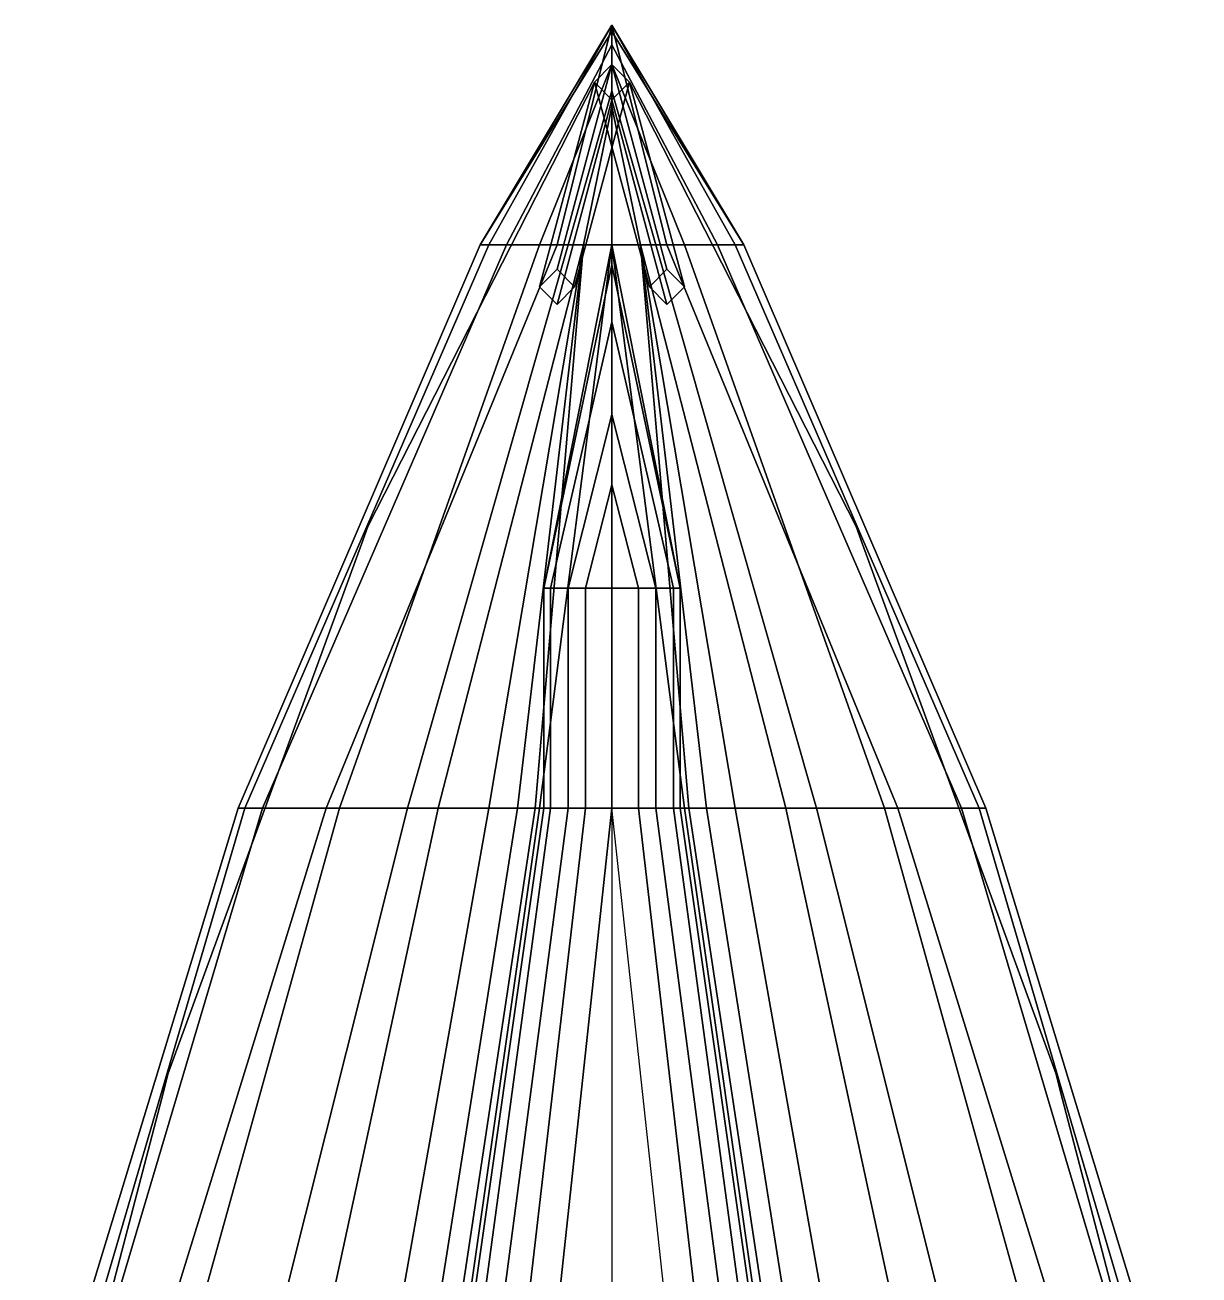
# Model space of a CAD drawing. Header units: millimetres. Extents: x -3.8 to 3.8, y -36.3 to 63.6.
# Drawn here: x -2.67 to 2.67, y 30.65 to 36.33 of the extents above; entities that cross this region are included whole.
import ezdxf

# ---------------------------------------------------------------- set-up
doc = ezdxf.new("R2010")
doc.units = ezdxf.units.MM
doc.layers.add('railings', color=6, linetype='Continuous')
doc.layers.add('superstructure', color=3, linetype='Continuous')

msp = doc.modelspace()

# ---------------------------------------------------------------- linework, layer by layer
for points in [[(0, 36.33, 4.11), (0, 36.3, 4.06), (-0.6, 35.33, 4.06), (-0.6, 35.33, 4.11)], [(0, 36.33, 4.13), (0, 36.33, 4.11), (-0.6, 35.33, 4.11), (-0.56, 35.33, 4.13)], [(0.6, 35.33, 4.11), (0.6, 35.33, 4.06), (0, 36.3, 4.06), (0, 36.33, 4.11)], [(0.56, 35.33, 4.13), (0.6, 35.33, 4.11), (0, 36.33, 4.11), (0, 36.33, 4.13)], [(0, 36.3, 4.06), (0, 36.24, 3.89), (-0.48, 35.33, 3.89), (-0.6, 35.33, 4.06)], [(0.6, 35.33, 4.06), (0.48, 35.33, 3.89), (0, 36.24, 3.89), (0, 36.3, 4.06)], [(0, 36.24, 3.89), (0, 36.15, 3.51), (-0.33, 35.33, 3.51), (-0.48, 35.33, 3.89)], [(0.48, 35.33, 3.89), (0.33, 35.33, 3.51), (0, 36.15, 3.51), (0, 36.24, 3.89)], [(0, 36.15, 3.51), (0, 36.03, 3.01), (-0.2, 35.33, 3.01), (-0.33, 35.33, 3.51)], [(-0.25, 35.22, 4.15), (-0.33, 35.14, 4.15), (-0.08, 36.07, 5.67), (0, 36.15, 5.67)], [(-0.17, 35.14, 4.15), (-0.25, 35.22, 4.15), (0, 36.15, 5.67), (0.08, 36.07, 5.67)], [(0, 36.15, 4.15), (-0.08, 36.07, 4.15), (-0.08, 36.07, 7.93), (0, 36.15, 7.93)], [(0.25, 35.22, 4.15), (0.17, 35.14, 4.15), (-0.08, 36.07, 5.67), (0, 36.15, 5.67)], [(0, 35.99, 7.93), (0.08, 36.07, 7.93), (0, 36.15, 7.93), (-0.08, 36.07, 7.93)], [(0.33, 35.33, 3.51), (0.2, 35.33, 3.01), (0, 36.03, 3.01), (0, 36.15, 3.51)], [(0.08, 36.07, 4.15), (0, 36.15, 4.15), (0, 36.15, 7.93), (0.08, 36.07, 7.93)], [(0.33, 35.14, 4.15), (0.25, 35.22, 4.15), (0, 36.15, 5.67), (0.08, 36.07, 5.67)], [(-0.33, 35.14, 4.15), (-0.25, 35.06, 4.15), (0, 35.99, 5.67), (-0.08, 36.07, 5.67)], [(-0.25, 35.06, 4.15), (-0.17, 35.14, 4.15), (0.08, 36.07, 5.67), (0, 35.99, 5.67)], [(0, 36.03, 3.01), (0, 35.96, 2.72), (-0.13, 35.33, 2.72), (-0.2, 35.33, 3.01)], [(-0.08, 36.07, 4.15), (0, 35.99, 4.15), (0, 35.99, 7.93), (-0.08, 36.07, 7.93)], [(0.17, 35.14, 4.15), (0.25, 35.06, 4.15), (0, 35.99, 5.67), (-0.08, 36.07, 5.67)], [(0, 35.99, 4.15), (0.08, 36.07, 4.15), (0.08, 36.07, 7.93), (0, 35.99, 7.93)], [(0.25, 35.06, 4.15), (0.33, 35.14, 4.15), (0.08, 36.07, 5.67), (0, 35.99, 5.67)], [(0.2, 35.33, 3.01), (0.13, 35.33, 2.72), (0, 35.96, 2.72), (0, 36.03, 3.01)], [(0, 35.96, 2.72), (0, 35.78, 1.96), (0, 35.33), (-0.13, 35.33, 2.72)], [(0.13, 35.33, 2.72), (0, 35.33), (0, 35.78, 1.96), (0, 35.96, 2.72)], [(-0.6, 35.33, 4.06), (-0.48, 35.33, 3.89), (-1.59, 32.77, 3.86), (-1.7, 32.77, 3.99)], [(-0.56, 35.33, 4.13), (-0.6, 35.33, 4.11), (-1.7, 32.77, 4.07), (-1.67, 32.77, 4.1)], [(-0.6, 35.33, 4.11), (-0.6, 35.33, 4.06), (-1.7, 32.77, 3.99), (-1.7, 32.77, 4.07)], [(-0.48, 35.33, 3.89), (-0.33, 35.33, 3.51), (-1.24, 32.77, 3.51), (-1.59, 32.77, 3.86)], [(-0.33, 35.33, 3.51), (-0.2, 35.33, 3.01), (-0.93, 32.77, 3.01), (-1.24, 32.77, 3.51)], [(-0.2, 35.33, 3.01), (-0.13, 35.33, 2.72), (-0.79, 32.77, 2.72), (-0.93, 32.77, 3.01)], [(-0.13, 35.33, 2.72), (-0.13, 35.33, 2.72), (-0.56, 32.77, 1.96), (-0.79, 32.77, 2.72)], [(-0.13, 35.33, 2.72), (-0.13, 35.33, 2.72), (-0.43, 32.77, 1.29), (-0.56, 32.77, 1.96)], [(-0.13, 35.33, 2.72), (-0.13, 35.33, 2.72), (-0.35, 32.77, 0.27), (-0.43, 32.77, 1.29)], [(-0.13, 35.33, 2.72), (0, 35.33), (-0.33, 32.77), (-0.35, 32.77, 0.27)], [(0, 35.33), (-0.31, 33.77, -0.27), (-0.31, 32.77, -0.27), (-0.33, 32.77)], [(0, 35.33), (0, 35.24, -0.27), (-0.31, 33.77, -0.27), (0, 35.33)], [(0.35, 32.77, 0.27), (0.33, 32.77), (0, 35.33), (0.13, 35.33, 2.72)], [(0.33, 32.77), (0.31, 32.77, -0.27), (0.31, 33.77, -0.27), (0, 35.33)], [(0, 35.33), (0.31, 33.77, -0.27), (0, 35.24, -0.27), (0, 35.33)], [(0.43, 32.77, 1.29), (0.35, 32.77, 0.27), (0.13, 35.33, 2.72)], [(0.79, 32.77, 2.72), (0.56, 32.77, 1.96), (0.13, 35.33, 2.72)], [(0.56, 32.77, 1.96), (0.43, 32.77, 1.29), (0.13, 35.33, 2.72)], [(0.93, 32.77, 3.01), (0.79, 32.77, 2.72), (0.13, 35.33, 2.72), (0.2, 35.33, 3.01)], [(1.24, 32.77, 3.51), (0.93, 32.77, 3.01), (0.2, 35.33, 3.01), (0.33, 35.33, 3.51)], [(1.59, 32.77, 3.86), (1.24, 32.77, 3.51), (0.33, 35.33, 3.51), (0.48, 35.33, 3.89)], [(1.7, 32.77, 3.99), (1.59, 32.77, 3.86), (0.48, 35.33, 3.89), (0.6, 35.33, 4.06)], [(1.67, 32.77, 4.1), (1.7, 32.77, 4.07), (0.6, 35.33, 4.11), (0.56, 35.33, 4.13)], [(1.7, 32.77, 4.07), (1.7, 32.77, 3.99), (0.6, 35.33, 4.06), (0.6, 35.33, 4.11)], [(0, 35.24, -0.27), (0, 34.98, -0.57), (-0.28, 33.77, -0.57), (-0.31, 33.77, -0.27)], [(0.31, 33.77, -0.27), (0.28, 33.77, -0.57), (0, 34.98, -0.57), (0, 35.24, -0.27)], [(0, 34.98, -0.57), (0, 34.56, -0.82), (-0.2, 33.77, -0.82), (-0.28, 33.77, -0.57)], [(0.28, 33.77, -0.57), (0.2, 33.77, -0.82), (0, 34.56, -0.82), (0, 34.98, -0.57)], [(0, 34.56, -0.82), (0, 34.24, -0.92), (-0.12, 33.77, -0.92), (-0.2, 33.77, -0.82)], [(0.2, 33.77, -0.82), (0.12, 33.77, -0.92), (0, 34.24, -0.92), (0, 34.56, -0.82)], [(0, 34.24, -0.92), (0, 33.77, -1.01), (0, 33.77, -1.01), (-0.12, 33.77, -0.92)], [(0.12, 33.77, -0.92), (0, 33.77, -1.01), (0, 33.77, -1.01), (0, 34.24, -0.92)], [(-0.31, 33.77, -0.27), (-0.28, 33.77, -0.57), (-0.28, 32.77, -0.57), (-0.31, 32.77, -0.27)], [(-0.28, 33.77, -0.57), (-0.2, 33.77, -0.82), (-0.2, 32.77, -0.82), (-0.28, 32.77, -0.57)], [(-0.2, 33.77, -0.82), (-0.12, 33.77, -0.92), (-0.12, 32.77, -0.92), (-0.2, 32.77, -0.82)], [(-0.12, 33.77, -0.92), (0, 33.77, -1.01), (0, 32.77, -1.01), (-0.12, 32.77, -0.92)], [(0.12, 32.77, -0.92), (0, 32.77, -1.01), (0, 33.77, -1.01), (0.12, 33.77, -0.92)], [(0.2, 32.77, -0.82), (0.12, 32.77, -0.92), (0.12, 33.77, -0.92), (0.2, 33.77, -0.82)], [(0.28, 32.77, -0.57), (0.2, 32.77, -0.82), (0.2, 33.77, -0.82), (0.28, 33.77, -0.57)], [(0.31, 32.77, -0.27), (0.28, 32.77, -0.57), (0.28, 33.77, -0.57), (0.31, 33.77, -0.27)], [(-1.67, 32.77, 4.1), (-1.7, 32.77, 4.07), (-2.49, 30.18, 3.92), (-2.43, 30.18, 4.03)], [(-1.7, 32.77, 3.99), (-1.59, 32.77, 3.86), (-2.36, 30.18, 3.71), (-2.49, 30.18, 3.84)], [(-1.7, 32.77, 4.07), (-1.7, 32.77, 3.99), (-2.49, 30.18, 3.84), (-2.49, 30.18, 3.92)], [(-1.59, 32.77, 3.86), (-1.24, 32.77, 3.51), (-1.96, 30.18, 3.4), (-2.36, 30.18, 3.71)], [(-1.24, 32.77, 3.51), (-0.93, 32.77, 3.01), (-1.58, 30.18, 3.01), (-1.96, 30.18, 3.4)], [(-0.93, 32.77, 3.01), (-0.79, 32.77, 2.72), (-1.35, 30.18, 2.72), (-1.58, 30.18, 3.01)], [(-0.79, 32.77, 2.72), (-0.56, 32.77, 1.96), (-1.02, 30.18, 1.96), (-1.35, 30.18, 2.72)], [(-0.56, 32.77, 1.96), (-0.43, 32.77, 1.29), (-0.84, 30.18, 1.29), (-1.02, 30.18, 1.96)], [(-0.43, 32.77, 1.29), (-0.35, 32.77, 0.27), (-0.74, 30.18, 0.27), (-0.84, 30.18, 1.29)], [(-0.35, 32.77, 0.27), (-0.33, 32.77), (-0.7, 30.18), (-0.74, 30.18, 0.27)], [(-0.33, 32.77), (-0.31, 32.77, -0.27), (-0.68, 30.18, -0.27), (-0.7, 30.18)], [(-0.31, 32.77, -0.27), (-0.28, 32.77, -0.57), (-0.63, 30.18, -0.57), (-0.68, 30.18, -0.27)], [(-0.28, 32.77, -0.57), (-0.2, 32.77, -0.82), (-0.54, 30.18, -0.82), (-0.63, 30.18, -0.57)], [(-0.2, 32.77, -0.82), (-0.12, 32.77, -0.92), (-0.42, 30.18, -1.01), (-0.54, 30.18, -0.82)], [(-0.12, 32.77, -0.92), (0, 32.77, -1.01), (-0.28, 30.18, -1.16), (-0.42, 30.18, -1.01)], [(0, 32.77, -1.01), (0, 32.77, -1.01), (0, 30.18, -1.27), (-0.28, 30.18, -1.16)], [(0.42, 30.18, -1.01), (0.28, 30.18, -1.16), (0, 32.77, -1.01), (0.12, 32.77, -0.92)], [(0.54, 30.18, -0.82), (0.42, 30.18, -1.01), (0.12, 32.77, -0.92), (0.2, 32.77, -0.82)], [(0.63, 30.18, -0.57), (0.54, 30.18, -0.82), (0.2, 32.77, -0.82), (0.28, 32.77, -0.57)], [(0.68, 30.18, -0.27), (0.63, 30.18, -0.57), (0.28, 32.77, -0.57), (0.31, 32.77, -0.27)], [(0.7, 30.18), (0.68, 30.18, -0.27), (0.31, 32.77, -0.27), (0.33, 32.77)], [(0.74, 30.18, 0.27), (0.7, 30.18), (0.33, 32.77), (0.35, 32.77, 0.27)], [(0.84, 30.18, 1.29), (0.74, 30.18, 0.27), (0.35, 32.77, 0.27), (0.43, 32.77, 1.29)], [(1.02, 30.18, 1.96), (0.84, 30.18, 1.29), (0.43, 32.77, 1.29), (0.56, 32.77, 1.96)], [(1.35, 30.18, 2.72), (1.02, 30.18, 1.96), (0.56, 32.77, 1.96), (0.79, 32.77, 2.72)], [(1.58, 30.18, 3.01), (1.35, 30.18, 2.72), (0.79, 32.77, 2.72), (0.93, 32.77, 3.01)], [(1.96, 30.18, 3.4), (1.58, 30.18, 3.01), (0.93, 32.77, 3.01), (1.24, 32.77, 3.51)], [(2.36, 30.18, 3.71), (1.96, 30.18, 3.4), (1.24, 32.77, 3.51), (1.59, 32.77, 3.86)], [(2.49, 30.18, 3.84), (2.36, 30.18, 3.71), (1.59, 32.77, 3.86), (1.7, 32.77, 3.99)], [(2.43, 30.18, 4.03), (2.49, 30.18, 3.92), (1.7, 32.77, 4.07), (1.67, 32.77, 4.1)], [(2.49, 30.18, 3.92), (2.49, 30.18, 3.84), (1.7, 32.77, 3.99), (1.7, 32.77, 4.07)]]:
    msp.add_3dface(points)
at = {"layer": 'railings'}
for points in [[(-1.11, 34.05, 5.11), (-0.08, 36.07, 5.11), (-0.08, 36.07, 5.03), (-1.11, 34.05, 5.03)], [(-1.11, 34.05, 5.03), (-0.08, 36.07, 5.03), (-0.08, 36.07, 5.11), (-1.11, 34.05, 5.11)], [(-1.11, 34.05, 4.56), (-0.08, 36.07, 4.56), (-0.08, 36.07, 4.64), (-1.11, 34.05, 4.64)], [(-1.11, 34.05, 4.64), (-0.08, 36.07, 4.64), (-0.08, 36.07, 4.56), (-1.11, 34.05, 4.56)], [(1.11, 34.05, 4.64), (0.08, 36.07, 4.64), (0.08, 36.07, 4.56), (1.11, 34.05, 4.56)], [(1.11, 34.05, 4.56), (0.08, 36.07, 4.56), (0.08, 36.07, 4.64), (1.11, 34.05, 4.64)], [(1.11, 34.05, 5.03), (0.08, 36.07, 5.03), (0.08, 36.07, 5.11), (1.11, 34.05, 5.11)], [(1.11, 34.05, 5.11), (0.08, 36.07, 5.11), (0.08, 36.07, 5.03), (1.11, 34.05, 5.03)], [(-1.14, 33.97, 4.11), (-1.14, 33.97, 5.11), (-1.11, 34.05, 5.11), (-1.11, 34.05, 4.11)], [(-1.11, 34.05, 4.11), (-1.11, 34.05, 5.11), (-1.14, 33.97, 5.11), (-1.14, 33.97, 4.11)], [(1.14, 33.97, 4.11), (1.14, 33.97, 5.11), (1.11, 34.05, 5.11), (1.11, 34.05, 4.11)], [(1.11, 34.05, 4.11), (1.11, 34.05, 5.11), (1.14, 33.97, 5.11), (1.14, 33.97, 4.11)], [(-2.02, 31.56, 5.06), (-1.14, 33.97, 5.11), (-1.14, 33.97, 5.03), (-2.02, 31.56, 4.98)], [(-2.02, 31.56, 4.98), (-1.14, 33.97, 5.03), (-1.14, 33.97, 5.11), (-2.02, 31.56, 5.06)], [(-2.02, 31.56, 4.59), (-1.14, 33.97, 4.64), (-1.14, 33.97, 4.56), (-2.02, 31.56, 4.51)], [(-2.02, 31.56, 4.51), (-1.14, 33.97, 4.56), (-1.14, 33.97, 4.64), (-2.02, 31.56, 4.59)], [(2.02, 31.56, 4.51), (1.14, 33.97, 4.56), (1.14, 33.97, 4.64), (2.02, 31.56, 4.59)], [(2.02, 31.56, 4.59), (1.14, 33.97, 4.64), (1.14, 33.97, 4.56), (2.02, 31.56, 4.51)], [(2.02, 31.56, 5.06), (1.14, 33.97, 5.11), (1.14, 33.97, 5.03), (2.02, 31.56, 4.98)], [(2.02, 31.56, 4.98), (1.14, 33.97, 5.03), (1.14, 33.97, 5.11), (2.02, 31.56, 5.06)], [(-2.04, 31.48, 4.06), (-2.04, 31.48, 5.06), (-2.02, 31.56, 5.06), (-2.02, 31.56, 4.06)], [(-2.02, 31.56, 4.06), (-2.02, 31.56, 5.06), (-2.04, 31.48, 5.06), (-2.04, 31.48, 4.06)], [(2.04, 31.48, 4.06), (2.04, 31.48, 5.06), (2.02, 31.56, 5.06), (2.02, 31.56, 4.06)], [(2.02, 31.56, 4.06), (2.02, 31.56, 5.06), (2.04, 31.48, 5.06), (2.04, 31.48, 4.06)], [(-2.67, 29.07, 4.99), (-2.04, 31.48, 5.06), (-2.04, 31.48, 4.98), (-2.67, 29.07, 4.91)], [(-2.67, 29.07, 4.91), (-2.04, 31.48, 4.98), (-2.04, 31.48, 5.06), (-2.67, 29.07, 4.99)], [(-2.67, 29.07, 4.52), (-2.04, 31.48, 4.59), (-2.04, 31.48, 4.51), (-2.67, 29.07, 4.44)], [(-2.67, 29.07, 4.44), (-2.04, 31.48, 4.51), (-2.04, 31.48, 4.59), (-2.67, 29.07, 4.52)], [(2.67, 29.07, 4.44), (2.04, 31.48, 4.51), (2.04, 31.48, 4.59), (2.67, 29.07, 4.52)], [(2.67, 29.07, 4.52), (2.04, 31.48, 4.59), (2.04, 31.48, 4.51), (2.67, 29.07, 4.44)], [(2.67, 29.07, 4.99), (2.04, 31.48, 5.06), (2.04, 31.48, 4.98), (2.67, 29.07, 4.91)], [(2.67, 29.07, 4.91), (2.04, 31.48, 4.98), (2.04, 31.48, 5.06), (2.67, 29.07, 4.99)]]:
    msp.add_3dface(points, dxfattribs=at)
at = {"layer": 'superstructure'}
for points in [[(0, 36.33, 4.15), (-0.56, 35.33, 4.13), (-0.25, 35.33, 4.15), (0, 36.33, 4.15)], [(0, 36.33, 4.13), (-0.56, 35.33, 4.13), (0, 36.33, 4.15), (0, 36.33, 4.13)], [(0, 36.33, 4.15), (-0.25, 35.33, 4.15), (0.25, 35.33, 4.15), (0, 36.33, 4.15)], [(0, 36.33, 4.15), (0.25, 35.33, 4.15), (0.56, 35.33, 4.13), (0, 36.33, 4.15)], [(0, 36.33, 4.13), (0, 36.33, 4.15), (0.56, 35.33, 4.13), (0, 36.33, 4.13)], [(-0.56, 35.33, 4.13), (-1.67, 32.77, 4.1), (-1.3, 32.77, 4.16), (-0.25, 35.33, 4.15)], [(1.3, 32.77, 4.16), (0.25, 35.33, 4.15), (-0.25, 35.33, 4.15), (-1.3, 32.77, 4.16)], [(0.25, 35.33, 4.15), (1.3, 32.77, 4.16), (1.67, 32.77, 4.1), (0.56, 35.33, 4.13)], [(-1.67, 32.77, 4.1), (-2.43, 30.18, 4.03), (-2.1, 30.18, 4.15), (-1.3, 32.77, 4.16)], [(-1.3, 32.77, 4.16), (-2.1, 30.18, 4.15), (2.1, 30.18, 4.15), (1.3, 32.77, 4.16)], [(1.3, 32.77, 4.16), (2.1, 30.18, 4.15), (2.43, 30.18, 4.03), (1.67, 32.77, 4.1)]]:
    msp.add_3dface(points, dxfattribs=at)

doc.saveas('drawing.dxf')
